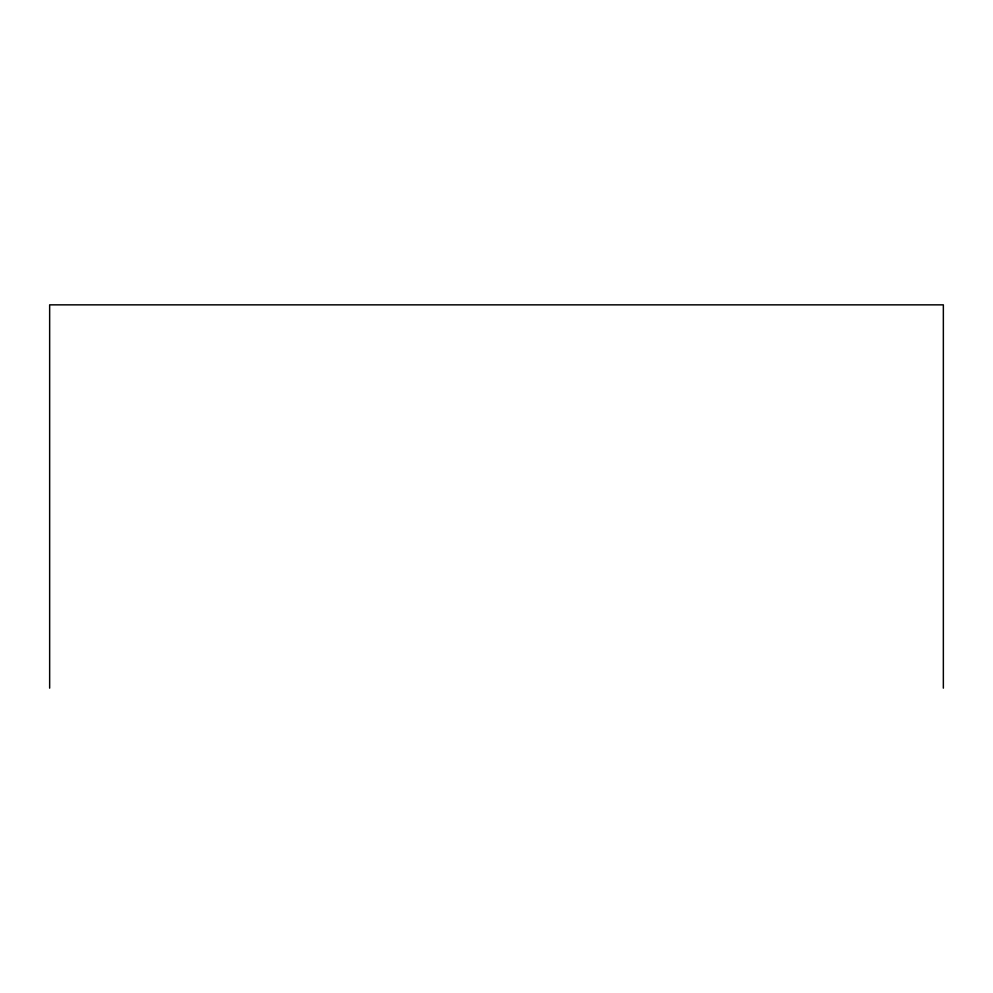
<?xml version="1.0" encoding="UTF-8"?>
<svg xmlns="http://www.w3.org/2000/svg" width="993" height="993" viewBox="0 0 993 993"><rect width="100%" height="100%" fill="white"/><g stroke="black" fill="none" stroke-linecap="round" stroke-linejoin="round"><path stroke-width="1.49" d="M943.35 688.149L943.35 304.851L49.65 304.851L49.65 688.149"/></g></svg>
